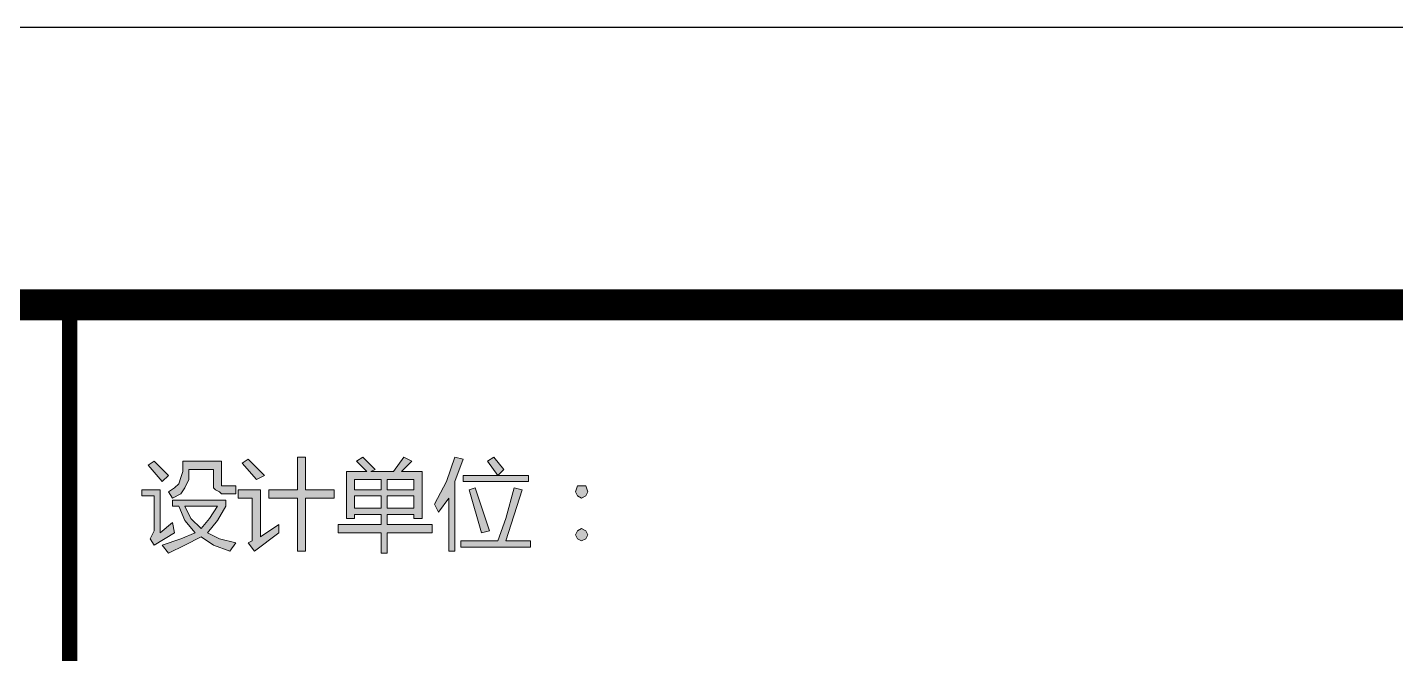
# Model space of a CAD drawing. Header units: millimetres. Extents: x 591771 to 1936534, y -622016 to 355666.
# Drawn here: x 767409 to 772339, y 157084 to 159342 of the extents above; entities that cross this region are included whole.
import ezdxf

# ---------------------------------------------------------------- set-up
doc = ezdxf.new("R2010")
doc.units = ezdxf.units.MM
doc.header["$LTSCALE"] = 80
doc.layers.add('0GPS-\\M+5CFFB\\M+5BBF0\\M+5CBA8\\M+5B9DC', color=1, linetype='Continuous')
doc.layers.add('\\M+5CDBC\\M+5BFF2', color=252, linetype='Continuous')

# ---------------------------------------------------------------- blocks, each defined once
blk = doc.blocks.new('A$C7A821879')
h = blk.add_hatch(color=165)
h.paths.add_polyline_path([(457.1, 5152), (560.3, 5152), (560.3, 5269.9), (589.7, 5269.9), (589.7, 5152), (692.9, 5152), (692.9, 5122.5), (589.7, 5122.5), (589.7, 4930.9), (560.3, 4930.9), (560.3, 5122.5), (457.1, 5122.5)])
h.paths.add_polyline_path([(1584.7, 5012), (1599.5, 5004.6), (1606.9, 4989.8), (1599.5, 4975.1), (1584.7, 4967.7), (1570, 4975.1), (1562.6, 4989.8), (1570, 5004.6)])
h.paths.add_polyline_path([(1584.7, 5166.7), (1599.5, 5166.7), (1606.9, 5144.6), (1599.5, 5129.9), (1584.7, 5122.5), (1570, 5129.9), (1562.6, 5144.6), (1570, 5166.7)])
h.paths.add_polyline_path([(1201.5, 5159.4), (1253.1, 5004.6), (1223.6, 4997.2), (1179.4, 5152)], flags=16)
h.paths.add_polyline_path([(1157.3, 5203.6), (1282.6, 5203.6), (1245.7, 5255.2), (1267.8, 5269.9), (1304.7, 5225.7), (1282.6, 5203.6), (1393.1, 5203.6), (1393.1, 5181.5), (1157.3, 5181.5)])
h.paths.add_polyline_path([(1149.9, 4967.7), (1282.6, 4967.7), (1312, 5048.8), (1341.5, 5159.4), (1371, 5152), (1312, 4967.7), (1400.5, 4967.7), (1400.5, 4945.6), (1149.9, 4945.6)])
h.paths.add_polyline_path([(1054.1, 5100.4), (1098.3, 5181.5), (1127.8, 5269.9), (1157.3, 5262.5), (1127.8, 5181.5), (1127.8, 4930.9), (1105.7, 4930.9), (1105.7, 5122.5), (1068.8, 5070.9)])
h.paths.add_polyline_path([(884.6, 5085.7), (980.4, 5085.7), (980.4, 5129.9), (884.6, 5129.9)], flags=16)
h.paths.add_polyline_path([(980.4, 5188.8), (884.6, 5188.8), (884.6, 5152), (980.4, 5152)], flags=16)
h.paths.add_polyline_path([(766.6, 5085.7), (862.4, 5085.7), (862.4, 5129.9), (766.6, 5129.9)], flags=16)
h.paths.add_polyline_path([(766.6, 5152), (862.4, 5152), (862.4, 5188.8), (766.6, 5188.8)], flags=16)
h.paths.add_polyline_path([(707.7, 5026.7), (862.4, 5026.7), (862.4, 5063.5), (766.6, 5063.5), (766.6, 5048.8), (737.1, 5048.8), (737.1, 5218.3), (810.9, 5218.3), (774, 5255.2), (796.1, 5269.9), (840.3, 5225.7), (825.6, 5218.3), (906.7, 5218.3), (943.5, 5269.9), (973, 5255.2), (936.1, 5218.3), (1009.9, 5218.3), (1009.9, 5048.8), (980.4, 5048.8), (980.4, 5063.5), (884.6, 5063.5), (884.6, 5026.7), (1046.7, 5026.7), (1046.7, 4997.2), (884.6, 4997.2), (884.6, 4923.5), (862.4, 4923.5), (862.4, 4997.2), (707.7, 4997.2)])
h.paths.add_polyline_path([(383.4, 5262.5), (442.3, 5203.6), (412.8, 5188.8), (361.3, 5247.8)])
h.paths.add_polyline_path([(493.9, 5026.7), (493.9, 4997.2), (405.5, 4930.9), (383.4, 4960.4), (398.1, 4967.7), (398.1, 4989.8), (398.1, 5122.5), (346.5, 5122.5), (346.5, 5152), (427.6, 5152), (427.6, 4982.5)])
h.paths.add_polyline_path([(154.9, 5093), (177, 5048.8), (213.8, 5012), (243.3, 5048.8), (272.8, 5093)], flags=16)
h.paths.add_polyline_path([(258.1, 5225.7), (169.6, 5225.7), (169.6, 5218.3), (169.6, 5188.8), (154.9, 5159.4), (140.1, 5137.2), (110.7, 5122.5), (95.9, 5144.6), (118, 5159.4), (132.8, 5174.1), (140.1, 5196.2), (147.5, 5218.3), (147.5, 5255.2), (287.6, 5255.2), (287.6, 5181.5), (287.6, 5166.7), (302.3, 5166.7), (339.1, 5166.7), (339.1, 5137.2), (287.6, 5137.2), (280.2, 5144.6), (265.4, 5152), (258.1, 5159.4), (258.1, 5174.1)])
h.paths.add_polyline_path([(110.7, 5093), (110.7, 5115.1), (302.3, 5115.1), (302.3, 5093), (272.8, 5041.4), (236, 4997.2), (280.2, 4975.1), (339.1, 4960.4), (317, 4930.9), (258.1, 4953), (213.8, 4982.5), (154.9, 4953), (95.9, 4923.5), (73.8, 4953), (140.1, 4975.1), (191.7, 4997.2), (154.9, 5041.4), (132.8, 5093)])
h.paths.add_polyline_path([(44.3, 5255.2), (95.9, 5203.6), (73.8, 5181.5), (22.2, 5240.4)])
h.paths.add_polyline_path([(110.7, 5034.1), (118, 4997.2), (44.3, 4953), (29.6, 4975.1), (37, 4989.8), (44.3, 5004.6), (44.3, 5129.9), (0.1, 5129.9), (0.1, 5152), (66.4, 5152), (66.4, 4997.2)])
at = {"color": 165, "lineweight": 0}
for p, q in [((22.2, 5240.4), (44.3, 5255.2)), ((73.8, 5181.5), (22.2, 5240.4)), ((44.3, 5255.2), (44.3, 5255.2)), ((44.3, 5255.2), (95.9, 5203.6)), ((44.3, 5255.2), (44.3, 5255.2)), ((147.5, 5218.3), (147.5, 5255.2)), ((147.5, 5255.2), (287.6, 5255.2)), ((287.6, 5255.2), (287.6, 5181.5)), ((361.3, 5247.8), (383.4, 5262.5)), ((412.8, 5188.8), (361.3, 5247.8)), ((383.4, 5262.5), (383.4, 5262.5)), ((383.4, 5262.5), (442.3, 5203.6)), ((383.4, 5262.5), (383.4, 5262.5)), ((560.3, 5152), (560.3, 5269.9)), ((560.3, 5269.9), (589.7, 5269.9)), ((589.7, 5269.9), (589.7, 5152)), ((774, 5255.2), (796.1, 5269.9)), ((810.9, 5218.3), (774, 5255.2)), ((796.1, 5269.9), (796.1, 5269.9)), ((796.1, 5269.9), (840.3, 5225.7)), ((906.7, 5218.3), (943.5, 5269.9)), ((973, 5255.2), (936.1, 5218.3)), ((943.5, 5269.9), (973, 5255.2)), ((973, 5255.2), (973, 5255.2)), ((1098.3, 5181.5), (1127.8, 5269.9)), ((1127.8, 5269.9), (1157.3, 5262.5)), ((1157.3, 5262.5), (1127.8, 5181.5)), ((1157.3, 5262.5), (1157.3, 5262.5)), ((1245.7, 5255.2), (1267.8, 5269.9)), ((1282.6, 5203.6), (1245.7, 5255.2)), ((1267.8, 5269.9), (1267.8, 5269.9)), ((1267.8, 5269.9), (1304.7, 5225.7)), ((95.9, 5203.6), (73.8, 5181.5)), ((73.8, 5181.5), (73.8, 5181.5)), ((132.8, 5174.1), (140.1, 5196.2)), ((140.1, 5196.2), (147.5, 5218.3)), ((169.6, 5188.8), (154.9, 5159.4)), ((258.1, 5225.7), (169.6, 5225.7)), ((169.6, 5225.7), (169.6, 5218.3)), ((169.6, 5218.3), (169.6, 5218.3)), ((169.6, 5218.3), (169.6, 5188.8)), ((258.1, 5174.1), (258.1, 5225.7)), ((258.1, 5225.7), (258.1, 5225.7)), ((287.6, 5181.5), (287.6, 5181.5)), ((287.6, 5181.5), (287.6, 5166.7)), ((442.3, 5203.6), (412.8, 5188.8)), ((412.8, 5188.8), (412.8, 5188.8)), ((737.1, 5048.8), (737.1, 5218.3)), ((737.1, 5218.3), (810.9, 5218.3)), ((862.4, 5188.8), (766.6, 5188.8)), ((766.6, 5188.8), (766.6, 5152)), ((810.9, 5218.3), (810.9, 5218.3)), ((840.3, 5225.7), (825.6, 5218.3)), ((825.6, 5218.3), (906.7, 5218.3)), ((862.4, 5152), (862.4, 5188.8)), ((980.4, 5188.8), (884.6, 5188.8)), ((884.6, 5188.8), (884.6, 5152)), ((906.7, 5218.3), (906.7, 5218.3)), ((936.1, 5218.3), (1009.9, 5218.3)), ((980.4, 5152), (980.4, 5188.8)), ((980.4, 5188.8), (980.4, 5188.8)), ((1009.9, 5218.3), (1009.9, 5048.8)), ((1054.1, 5100.4), (1098.3, 5181.5)), ((1127.8, 5181.5), (1127.8, 4930.9)), ((1157.3, 5203.6), (1282.6, 5203.6)), ((1157.3, 5181.5), (1157.3, 5203.6)), ((1157.3, 5203.6), (1157.3, 5203.6)), ((1393.1, 5181.5), (1157.3, 5181.5)), ((1304.7, 5225.7), (1282.6, 5203.6)), ((1282.6, 5203.6), (1282.6, 5203.6)), ((1282.6, 5203.6), (1393.1, 5203.6)), ((1393.1, 5203.6), (1393.1, 5181.5)), ((0.1, 5129.9), (0.1, 5152)), ((0.1, 5152), (66.4, 5152)), ((44.3, 5129.9), (0.1, 5129.9)), ((44.3, 5004.6), (44.3, 5129.9)), ((66.4, 5152), (66.4, 4997.2)), ((95.9, 5144.6), (118, 5159.4)), ((110.7, 5122.5), (95.9, 5144.6)), ((95.9, 5144.6), (95.9, 5144.6)), ((140.1, 5137.2), (110.7, 5122.5)), ((118, 5159.4), (132.8, 5174.1)), ((154.9, 5159.4), (140.1, 5137.2)), ((258.1, 5159.4), (258.1, 5174.1)), ((265.4, 5152), (258.1, 5159.4)), ((280.2, 5144.6), (265.4, 5152)), ((287.6, 5137.2), (280.2, 5144.6)), ((287.6, 5166.7), (302.3, 5166.7)), ((339.1, 5137.2), (287.6, 5137.2)), ((287.6, 5137.2), (287.6, 5137.2)), ((302.3, 5166.7), (339.1, 5166.7)), ((339.1, 5166.7), (339.1, 5166.7)), ((339.1, 5166.7), (339.1, 5137.2)), ((346.5, 5122.5), (346.5, 5152)), ((346.5, 5152), (427.6, 5152)), ((427.6, 5152), (427.6, 4982.5)), ((457.1, 5152), (560.3, 5152)), ((457.1, 5122.5), (457.1, 5152)), ((457.1, 5152), (457.1, 5152)), ((589.7, 5152), (692.9, 5152)), ((692.9, 5152), (692.9, 5122.5)), ((766.6, 5152), (862.4, 5152)), ((766.6, 5152), (766.6, 5152)), ((862.4, 5129.9), (766.6, 5129.9)), ((766.6, 5129.9), (766.6, 5085.7)), ((862.4, 5085.7), (862.4, 5129.9)), ((884.6, 5152), (980.4, 5152)), ((980.4, 5129.9), (884.6, 5129.9)), ((884.6, 5129.9), (884.6, 5085.7)), ((980.4, 5085.7), (980.4, 5129.9)), ((1179.4, 5152), (1201.5, 5159.4)), ((1223.6, 4997.2), (1179.4, 5152)), ((1201.5, 5159.4), (1201.5, 5159.4)), ((1201.5, 5159.4), (1253.1, 5004.6)), ((1201.5, 5159.4), (1201.5, 5159.4)), ((1312, 5048.8), (1341.5, 5159.4)), ((1371, 5152), (1312, 4967.7)), ((1341.5, 5159.4), (1371, 5152)), ((1371, 5152), (1371, 5152)), ((1562.6, 5144.6), (1570, 5166.7)), ((1570, 5129.9), (1562.6, 5144.6)), ((1562.6, 5144.6), (1562.6, 5144.6)), ((1570, 5166.7), (1570, 5166.7)), ((1570, 5166.7), (1584.7, 5166.7)), ((1584.7, 5122.5), (1570, 5129.9)), ((1570, 5129.9), (1570, 5129.9)), ((1584.7, 5166.7), (1584.7, 5166.7)), ((1584.7, 5166.7), (1599.5, 5166.7)), ((1584.7, 5166.7), (1584.7, 5166.7)), ((1584.7, 5166.7), (1584.7, 5166.7)), ((1599.5, 5129.9), (1584.7, 5122.5)), ((1599.5, 5166.7), (1599.5, 5166.7)), ((1599.5, 5166.7), (1606.9, 5144.6)), ((1606.9, 5144.6), (1599.5, 5129.9)), ((1599.5, 5129.9), (1599.5, 5129.9)), ((1606.9, 5144.6), (1606.9, 5144.6)), ((110.7, 5122.5), (110.7, 5122.5)), ((110.7, 5093), (110.7, 5115.1)), ((110.7, 5115.1), (302.3, 5115.1)), ((132.8, 5093), (110.7, 5093)), ((110.7, 5093), (110.7, 5093)), ((154.9, 5041.4), (132.8, 5093)), ((154.9, 5093), (154.9, 5093)), ((154.9, 5093), (177, 5048.8)), ((272.8, 5093), (154.9, 5093)), ((154.9, 5093), (154.9, 5093)), ((243.3, 5048.8), (272.8, 5093)), ((302.3, 5093), (272.8, 5041.4)), ((302.3, 5115.1), (302.3, 5093)), ((302.3, 5093), (302.3, 5093)), ((398.1, 5122.5), (346.5, 5122.5)), ((398.1, 4989.8), (398.1, 5122.5)), ((560.3, 5122.5), (457.1, 5122.5)), ((560.3, 4930.9), (560.3, 5122.5)), ((692.9, 5122.5), (589.7, 5122.5)), ((589.7, 5122.5), (589.7, 4930.9)), ((766.6, 5085.7), (862.4, 5085.7)), ((766.6, 5085.7), (766.6, 5085.7)), ((884.6, 5085.7), (980.4, 5085.7)), ((884.6, 5085.7), (884.6, 5085.7)), ((1054.1, 5100.4), (1054.1, 5100.4)), ((1068.8, 5070.9), (1054.1, 5100.4)), ((1054.1, 5100.4), (1054.1, 5100.4)), ((1054.1, 5100.4), (1054.1, 5100.4)), ((1105.7, 5122.5), (1068.8, 5070.9)), ((1105.7, 4930.9), (1105.7, 5122.5)), ((1105.7, 5122.5), (1105.7, 5122.5)), ((1584.7, 5122.5), (1584.7, 5122.5)), ((66.4, 4997.2), (110.7, 5034.1)), ((110.7, 5034.1), (110.7, 5034.1)), ((110.7, 5034.1), (118, 4997.2)), ((110.7, 5034.1), (110.7, 5034.1)), ((110.7, 5034.1), (110.7, 5034.1)), ((191.7, 4997.2), (154.9, 5041.4)), ((177, 5048.8), (213.8, 5012)), ((213.8, 5012), (243.3, 5048.8)), ((272.8, 5041.4), (236, 4997.2)), ((766.6, 5048.8), (737.1, 5048.8)), ((862.4, 5063.5), (766.6, 5063.5)), ((766.6, 5063.5), (766.6, 5048.8)), ((862.4, 5026.7), (862.4, 5063.5)), ((980.4, 5063.5), (884.6, 5063.5)), ((884.6, 5063.5), (884.6, 5026.7)), ((980.4, 5048.8), (980.4, 5063.5)), ((1009.9, 5048.8), (980.4, 5048.8)), ((1068.8, 5070.9), (1068.8, 5070.9)), ((1282.6, 4967.7), (1312, 5048.8)), ((29.6, 4975.1), (37, 4989.8)), ((37, 4989.8), (44.3, 5004.6)), ((118, 4997.2), (44.3, 4953)), ((66.4, 4997.2), (66.4, 4997.2)), ((118, 4997.2), (118, 4997.2)), ((140.1, 4975.1), (191.7, 4997.2)), ((213.8, 4982.5), (154.9, 4953)), ((191.7, 4997.2), (191.7, 4997.2)), ((213.8, 5012), (213.8, 5012)), ((258.1, 4953), (213.8, 4982.5)), ((213.8, 4982.5), (213.8, 4982.5)), ((236, 4997.2), (236, 4997.2)), ((236, 4997.2), (280.2, 4975.1)), ((398.1, 4967.7), (398.1, 4989.8)), ((493.9, 4997.2), (405.5, 4930.9)), ((427.6, 4982.5), (493.9, 5026.7)), ((427.6, 4982.5), (427.6, 4982.5)), ((493.9, 5026.7), (493.9, 5026.7)), ((493.9, 5026.7), (493.9, 4997.2)), ((493.9, 5026.7), (493.9, 5026.7)), ((493.9, 5026.7), (493.9, 5026.7)), ((493.9, 4997.2), (493.9, 4997.2)), ((707.7, 5026.7), (862.4, 5026.7)), ((707.7, 4997.2), (707.7, 5026.7)), ((707.7, 5026.7), (707.7, 5026.7)), ((862.4, 4997.2), (707.7, 4997.2)), ((862.4, 4923.5), (862.4, 4997.2)), ((884.6, 5026.7), (1046.7, 5026.7)), ((1046.7, 4997.2), (884.6, 4997.2)), ((884.6, 4997.2), (884.6, 4923.5)), ((1046.7, 5026.7), (1046.7, 4997.2)), ((1253.1, 5004.6), (1223.6, 4997.2)), ((1223.6, 4997.2), (1223.6, 4997.2)), ((1562.6, 4989.8), (1570, 5004.6)), ((1570, 4975.1), (1562.6, 4989.8)), ((1562.6, 4989.8), (1562.6, 4989.8)), ((1570, 5004.6), (1584.7, 5012)), ((1570, 5004.6), (1570, 5004.6)), ((1584.7, 5012), (1584.7, 5012)), ((1584.7, 5012), (1599.5, 5004.6)), ((1584.7, 5012), (1584.7, 5012)), ((1584.7, 5012), (1584.7, 5012)), ((1599.5, 5004.6), (1599.5, 5004.6)), ((1599.5, 5004.6), (1606.9, 4989.8)), ((1606.9, 4989.8), (1599.5, 4975.1)), ((1606.9, 4989.8), (1606.9, 4989.8)), ((44.3, 4953), (29.6, 4975.1)), ((29.6, 4975.1), (29.6, 4975.1)), ((73.8, 4953), (140.1, 4975.1)), ((95.9, 4923.5), (73.8, 4953)), ((73.8, 4953), (73.8, 4953)), ((154.9, 4953), (95.9, 4923.5)), ((317, 4930.9), (258.1, 4953)), ((280.2, 4975.1), (339.1, 4960.4)), ((339.1, 4960.4), (317, 4930.9)), ((317, 4930.9), (317, 4930.9)), ((339.1, 4960.4), (339.1, 4960.4)), ((383.4, 4960.4), (398.1, 4967.7)), ((405.5, 4930.9), (383.4, 4960.4)), ((383.4, 4960.4), (383.4, 4960.4)), ((589.7, 4930.9), (560.3, 4930.9)), ((1127.8, 4930.9), (1105.7, 4930.9)), ((1149.9, 4967.7), (1282.6, 4967.7)), ((1149.9, 4945.6), (1149.9, 4967.7)), ((1149.9, 4967.7), (1149.9, 4967.7)), ((1400.5, 4945.6), (1149.9, 4945.6)), ((1282.6, 4967.7), (1282.6, 4967.7)), ((1312, 4967.7), (1400.5, 4967.7)), ((1400.5, 4967.7), (1400.5, 4945.6)), ((1584.7, 4967.7), (1570, 4975.1)), ((1570, 4975.1), (1570, 4975.1)), ((1599.5, 4975.1), (1584.7, 4967.7)), ((1584.7, 4967.7), (1584.7, 4967.7)), ((1599.5, 4975.1), (1599.5, 4975.1)), ((95.9, 4923.5), (95.9, 4923.5)), ((884.6, 4923.5), (862.4, 4923.5))]:
    blk.add_line(p, q, dxfattribs=at)

msp = doc.modelspace()

# ---------------------------------------------------------------- linework, layer by layer
msp.add_lwpolyline([(767561.1, 158341.7), (774561.3, 158341.7), (774561.3, 151653), (767561.1, 151653)], close=True)
at = {"layer": '\\M+5CDBC\\M+5BFF2', "color": 2}
msp.add_lwpolyline([(691461.3, 99941.7), (775561.3, 99941.7), (775561.3, 159341.7), (691461.3, 159341.7)], close=True, dxfattribs=at)
at = {"layer": '\\M+5CDBC\\M+5BFF2', "color": 2, "const_width": 112.5}
msp.add_lwpolyline([(692461.4, 100941.7), (774561.3, 100941.7), (774561.3, 158341.7), (692461.4, 158341.7)], close=True, dxfattribs=at)
at = {"layer": '\\M+5CDBC\\M+5BFF2', "color": 2, "const_width": 56.2}
msp.add_lwpolyline([(767561.1, 100941.7), (767561.1, 158341.7)], dxfattribs=at)

# ---------------------------------------------------------------- block references
at = {"layer": '0GPS-\\M+5CFFB\\M+5BBF0\\M+5CBA8\\M+5B9DC', "ltscale": 10}
msp.add_blockref('A$C7A821879', (767821.3, 152522.9), dxfattribs=at)

doc.saveas('drawing.dxf')
